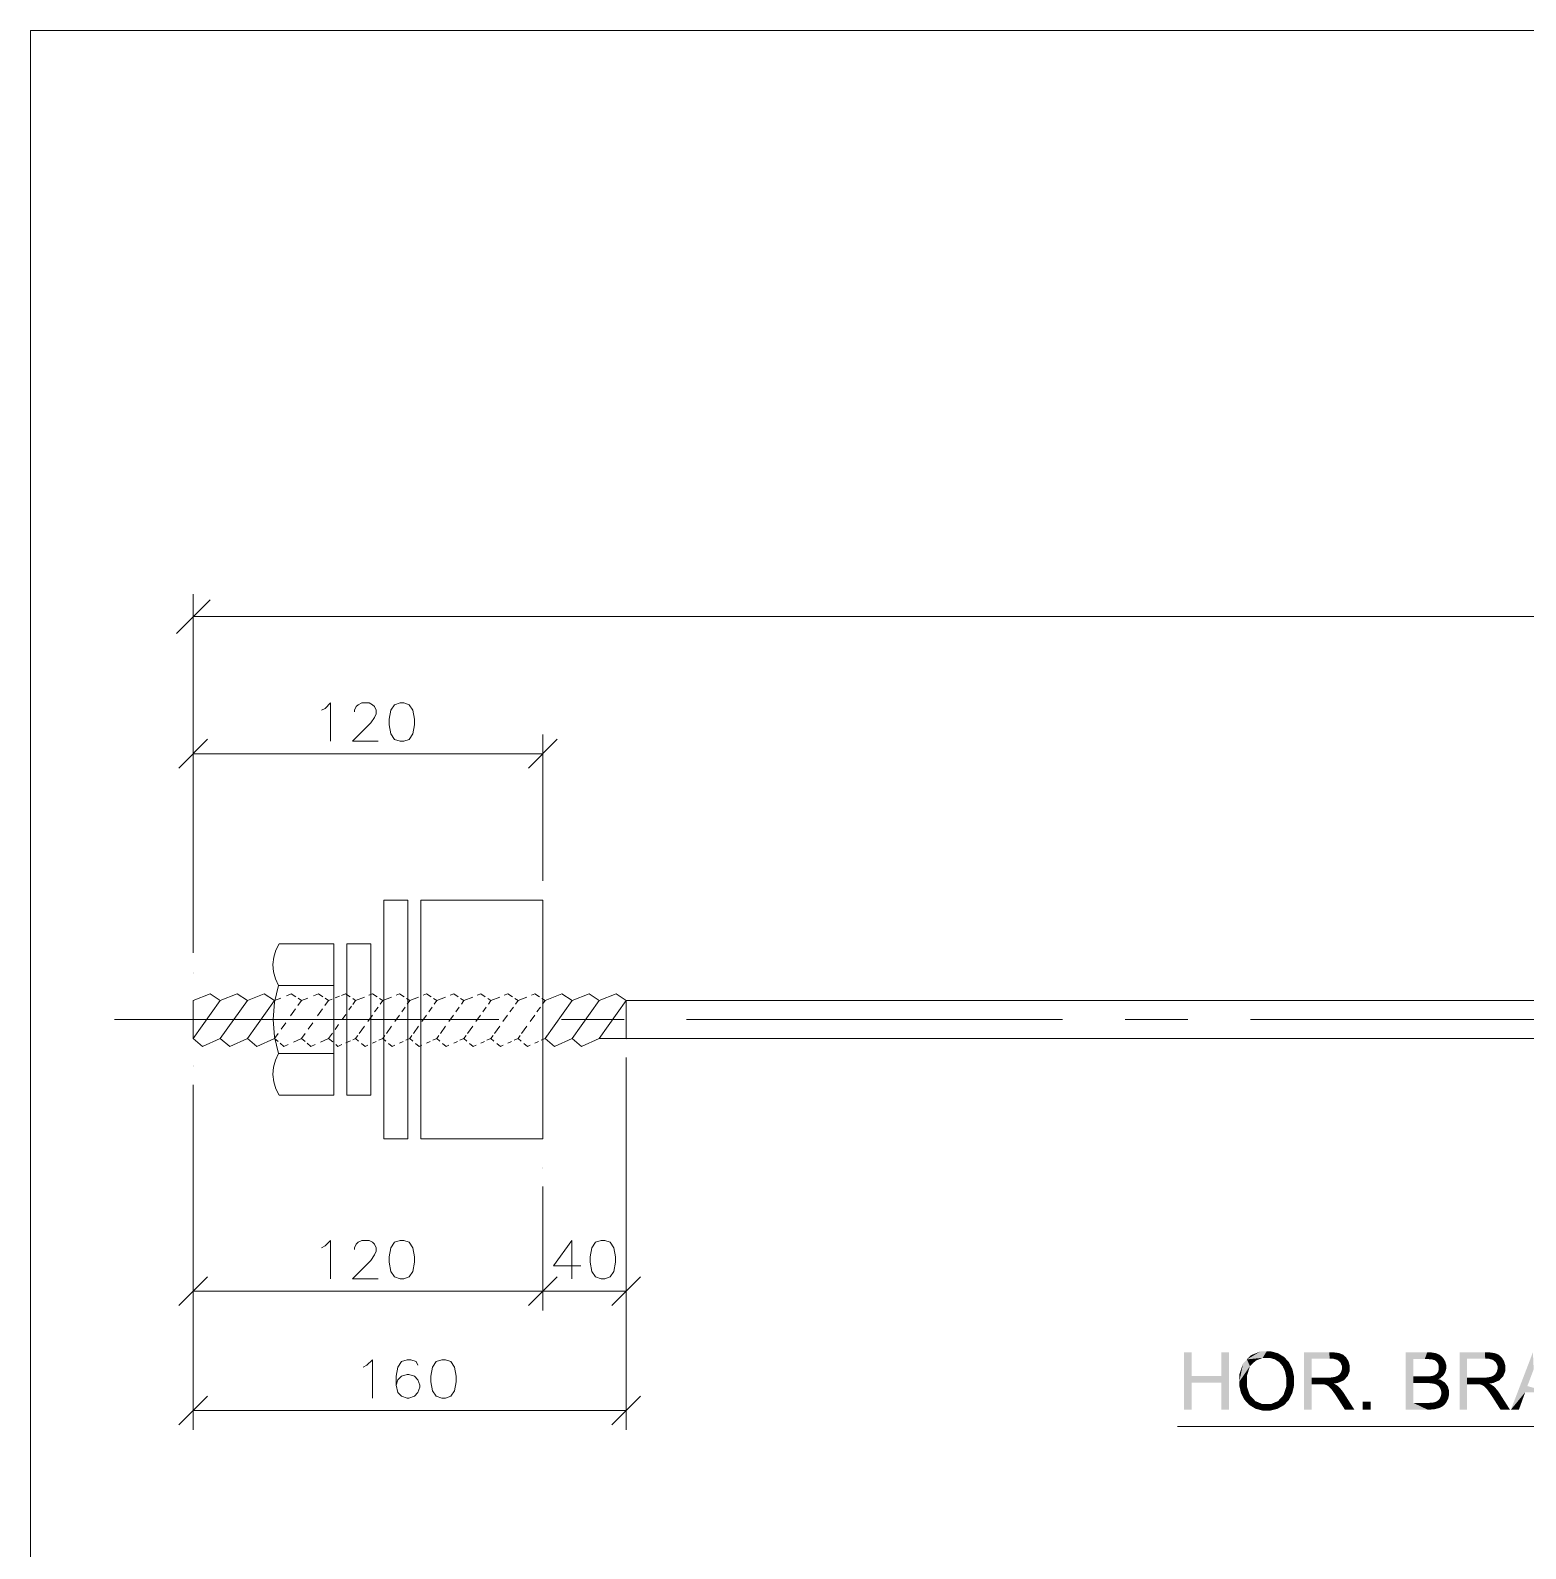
# Model space of a CAD drawing. Header units: millimetres. Extents: x 2 to 579, y 1 to 405.
# Drawn here: x 151.8 to 211.5, y 141.2 to 201.8 of the extents above; entities that cross this region are included whole.
import ezdxf

# ---------------------------------------------------------------- set-up
doc = ezdxf.new("R2010")
doc.units = ezdxf.units.MM
doc.linetypes.add('XKITLINE00', pattern=[0])
doc.layers.add('GraphicObject', color=6, linetype='Continuous', lineweight=0)
doc.layers.add('LinkedObject', color=7, linetype='Continuous', lineweight=0)

# ---------------------------------------------------------------- blocks, each defined once
blk = doc.blocks.new('*A3')
at = {"layer": 'GraphicObject', "color": 3, "linetype": 'XKITLINE00', "lineweight": 0}
for p, q in [((286.366, 201.808), (151.807, 201.808)), ((151.807, 201.808), (151.807, 62.856))]:
    blk.add_line(p, q, dxfattribs=at)
blk = doc.blocks.new('*A4')
at = {"layer": 'LinkedObject'}
for points in [[(198.149, 148.129), (197.848, 146.782), (197.848, 149.069)], [(198.149, 148.129), (197.848, 149.069), (198.149, 149.069)], [(199.641, 149.069), (199.339, 148.129), (199.339, 149.069)], [(199.339, 147.859), (199.339, 148.129), (199.641, 149.069)], [(199.339, 147.859), (199.641, 149.069), (199.641, 146.782)], [(200.903, 149.108), (200.356, 148.786), (200.508, 148.947)], [(201.145, 149.108), (200.356, 148.786), (200.903, 149.108)], [(200.985, 148.847), (200.356, 148.786), (201.145, 149.108)], [(200.985, 148.847), (201.145, 149.108), (201.146, 148.847)], [(201.145, 149.108), (201.259, 148.847), (201.146, 148.847)], [(201.588, 149.032), (201.145, 149.108), (201.303, 149.108)], [(201.715, 148.956), (201.145, 149.108), (201.588, 149.032)], [(201.463, 148.79), (201.145, 149.108), (201.715, 148.956)], [(201.259, 148.847), (201.145, 149.108), (201.463, 148.79)], [(202.934, 148.06), (202.632, 146.782), (202.632, 149.069)], [(202.632, 149.069), (202.934, 148.817), (202.934, 148.06)], [(203.656, 148.817), (202.632, 149.069), (203.644, 149.069)], [(202.934, 148.817), (202.632, 149.069), (203.656, 148.817)], [(203.644, 149.069), (203.783, 148.817), (203.656, 148.817)], [(204.029, 149.038), (203.644, 149.069), (203.797, 149.069)], [(204.108, 149.007), (203.644, 149.069), (204.029, 149.038)], [(203.969, 148.765), (203.644, 149.069), (204.108, 149.007)], [(203.783, 148.817), (203.644, 149.069), (203.969, 148.765)], [(206.693, 149.069), (206.995, 147.838), (206.693, 146.782)], [(206.995, 148.108), (206.995, 147.838), (206.693, 149.069)], [(206.693, 149.069), (206.995, 148.799), (206.995, 148.108)], [(207.453, 148.799), (206.693, 149.069), (207.552, 149.069)], [(206.995, 148.799), (206.693, 149.069), (207.453, 148.799)], [(207.453, 148.799), (207.552, 149.069), (207.577, 148.799)], [(207.552, 149.069), (207.751, 148.783), (207.577, 148.799)], [(207.683, 149.069), (207.751, 148.783), (207.552, 149.069)], [(207.893, 149.034), (207.751, 148.783), (207.683, 149.069)], [(207.751, 148.783), (207.893, 149.034), (207.802, 148.767)], [(207.802, 148.767), (207.893, 149.034), (207.853, 148.751)], [(207.853, 148.751), (207.893, 149.034), (207.972, 148.999)], [(209.143, 148.06), (208.841, 146.782), (208.841, 149.069)], [(208.841, 149.069), (209.143, 148.817), (209.143, 148.06)], [(209.865, 148.817), (208.841, 149.069), (209.853, 149.069)], [(209.143, 148.817), (208.841, 149.069), (209.865, 148.817)], [(209.853, 149.069), (209.992, 148.817), (209.865, 148.817)], [(210.238, 149.038), (209.853, 149.069), (210.006, 149.069)], [(210.317, 149.007), (209.853, 149.069), (210.238, 149.038)], [(210.178, 148.765), (209.853, 149.069), (210.317, 149.007)], [(209.992, 148.817), (209.853, 149.069), (210.178, 148.765)], [(211.769, 149.069), (211.799, 148.391), (210.891, 146.782)], [(200.356, 148.786), (200.05, 147.895), (200.203, 148.625)], [(200.477, 148.516), (200.05, 147.895), (200.356, 148.786)], [(200.203, 148.625), (200.05, 147.895), (200.05, 148.179)], [(200.361, 148.148), (200.05, 147.895), (200.477, 148.516)], [(200.709, 148.737), (200.356, 148.786), (200.985, 148.847)], [(200.356, 148.786), (200.709, 148.737), (200.593, 148.626)], [(200.477, 148.516), (200.356, 148.786), (200.593, 148.626)], [(201.463, 148.79), (201.715, 148.956), (201.554, 148.732)], [(201.715, 148.956), (201.645, 148.675), (201.554, 148.732)], [(201.645, 148.675), (201.715, 148.956), (201.784, 148.514)], [(202.036, 148.67), (201.715, 148.956), (201.842, 148.881)], [(202.103, 148.535), (201.715, 148.956), (202.036, 148.67)], [(201.784, 148.514), (201.715, 148.956), (202.103, 148.535)], [(201.784, 148.514), (202.103, 148.535), (201.831, 148.41)], [(202.103, 148.535), (201.878, 148.306), (201.831, 148.41)], [(201.878, 148.306), (202.103, 148.535), (201.925, 148.062)], [(201.925, 148.062), (202.103, 148.535), (202.236, 148.093)], [(202.236, 148.093), (202.103, 148.535), (202.17, 148.399)], [(204.108, 149.007), (204.028, 148.713), (203.969, 148.765)], [(204.187, 148.976), (204.028, 148.713), (204.108, 149.007)], [(204.028, 148.713), (204.187, 148.976), (204.087, 148.66)], [(204.087, 148.66), (204.187, 148.976), (204.362, 148.789)], [(204.362, 148.789), (204.146, 148.527), (204.087, 148.66)], [(204.115, 148.288), (204.457, 148.445), (204.3, 148.034)], [(204.146, 148.39), (204.457, 148.445), (204.115, 148.288)], [(204.409, 148.711), (204.146, 148.527), (204.362, 148.789)], [(204.457, 148.539), (204.146, 148.527), (204.409, 148.711)], [(204.457, 148.445), (204.146, 148.527), (204.457, 148.539)], [(204.146, 148.527), (204.457, 148.445), (204.146, 148.446)], [(204.457, 148.445), (204.146, 148.39), (204.146, 148.446)], [(204.362, 148.789), (204.187, 148.976), (204.314, 148.867)], [(204.3, 148.034), (204.457, 148.445), (204.378, 148.118)], [(204.378, 148.118), (204.457, 148.445), (204.457, 148.323)], [(207.972, 148.999), (207.931, 148.692), (207.853, 148.751)], [(208.052, 148.965), (207.931, 148.692), (207.972, 148.999)], [(208.176, 148.858), (207.931, 148.692), (208.052, 148.965)], [(208.221, 148.786), (207.931, 148.692), (208.176, 148.858)], [(207.931, 148.692), (208.221, 148.786), (207.958, 148.648)], [(208.221, 148.786), (207.986, 148.605), (207.958, 148.648)], [(207.984, 148.288), (208.31, 148.484), (208.231, 148.207)], [(208.013, 148.388), (208.31, 148.484), (207.984, 148.288)], [(207.986, 148.605), (208.221, 148.786), (208.013, 148.505)], [(208.013, 148.505), (208.221, 148.786), (208.31, 148.484)], [(208.31, 148.484), (208.013, 148.448), (208.013, 148.505)], [(208.013, 148.448), (208.31, 148.484), (208.013, 148.388)], [(208.31, 148.562), (208.221, 148.786), (208.265, 148.713)], [(208.31, 148.484), (208.221, 148.786), (208.31, 148.562)], [(208.231, 148.207), (208.31, 148.484), (208.271, 148.272)], [(208.271, 148.272), (208.31, 148.484), (208.31, 148.41)], [(210.317, 149.007), (210.237, 148.713), (210.178, 148.765)], [(210.396, 148.976), (210.237, 148.713), (210.317, 149.007)], [(210.237, 148.713), (210.396, 148.976), (210.296, 148.66)], [(210.296, 148.66), (210.396, 148.976), (210.571, 148.789)], [(210.571, 148.789), (210.355, 148.527), (210.296, 148.66)], [(210.324, 148.288), (210.666, 148.445), (210.509, 148.034)], [(210.355, 148.39), (210.666, 148.445), (210.324, 148.288)], [(210.618, 148.711), (210.355, 148.527), (210.571, 148.789)], [(210.666, 148.539), (210.355, 148.527), (210.618, 148.711)], [(210.666, 148.445), (210.355, 148.527), (210.666, 148.539)], [(210.355, 148.527), (210.666, 148.445), (210.355, 148.446)], [(210.666, 148.445), (210.355, 148.39), (210.355, 148.446)], [(210.571, 148.789), (210.396, 148.976), (210.523, 148.867)], [(210.509, 148.034), (210.666, 148.445), (210.587, 148.118)], [(210.587, 148.118), (210.666, 148.445), (210.666, 148.323)], [(198.149, 147.859), (197.848, 146.782), (198.149, 148.129)], [(197.848, 146.782), (198.149, 147.859), (198.149, 146.782)], [(198.149, 148.129), (199.339, 147.859), (198.149, 147.859)], [(199.339, 148.129), (199.339, 147.859), (198.149, 148.129)], [(199.339, 147.859), (199.641, 146.782), (199.339, 146.782)], [(200.05, 147.895), (200.361, 148.148), (200.361, 147.89)], [(200.05, 147.895), (200.361, 147.683), (200.05, 147.744)], [(200.361, 147.683), (200.05, 147.895), (200.361, 147.89)], [(201.815, 147.361), (202.236, 147.921), (202.096, 147.299)], [(201.925, 147.702), (202.236, 147.921), (201.815, 147.361)], [(201.925, 147.923), (202.236, 148.093), (202.236, 147.921)], [(201.925, 148.062), (202.236, 148.093), (201.925, 147.923)], [(202.236, 147.921), (201.925, 147.702), (201.925, 147.923)], [(202.096, 147.299), (202.236, 147.921), (202.166, 147.437)], [(202.166, 147.437), (202.236, 147.921), (202.236, 147.748)], [(202.934, 148.06), (202.934, 147.797), (202.632, 146.782)], [(203.284, 147.797), (202.934, 148.06), (203.583, 148.06)], [(202.934, 147.797), (202.934, 148.06), (203.284, 147.797)], [(203.284, 147.797), (203.583, 148.06), (203.343, 147.797)], [(203.343, 147.797), (203.583, 148.06), (203.427, 147.792)], [(203.427, 147.792), (203.583, 148.06), (203.452, 147.786)], [(203.452, 147.786), (203.583, 148.06), (203.487, 147.778)], [(203.487, 147.778), (203.583, 148.06), (203.556, 147.747)], [(203.556, 147.747), (203.583, 148.06), (203.687, 148.06)], [(203.556, 147.747), (203.687, 148.06), (203.59, 147.726)], [(203.687, 148.06), (203.814, 147.822), (203.59, 147.726)], [(203.59, 147.726), (203.814, 147.822), (203.624, 147.704)], [(203.814, 147.822), (203.701, 147.627), (203.624, 147.704)], [(203.849, 148.082), (203.814, 147.822), (203.687, 148.06)], [(203.874, 147.793), (203.701, 147.627), (203.814, 147.822)], [(203.814, 147.822), (203.849, 148.082), (203.978, 147.845)], [(203.907, 148.103), (204.3, 148.034), (203.849, 148.082)], [(204.221, 147.951), (203.849, 148.082), (204.3, 148.034)], [(203.978, 147.845), (203.849, 148.082), (204.221, 147.951)], [(203.966, 148.125), (204.3, 148.034), (203.907, 148.103)], [(204.3, 148.034), (203.966, 148.125), (204.055, 148.193)], [(204.085, 148.24), (204.3, 148.034), (204.055, 148.193)], [(204.115, 148.288), (204.3, 148.034), (204.085, 148.24)], [(206.693, 146.782), (206.995, 147.838), (206.995, 147.052)], [(207.525, 147.838), (206.995, 148.108), (207.491, 148.108)], [(206.995, 147.838), (206.995, 148.108), (207.525, 147.838)], [(207.635, 147.838), (207.491, 148.108), (207.592, 148.108)], [(207.525, 147.838), (207.491, 148.108), (207.635, 147.838)], [(207.736, 148.121), (207.991, 147.998), (207.592, 148.108)], [(207.592, 148.108), (207.991, 147.998), (207.635, 147.838)], [(207.635, 147.838), (207.991, 147.998), (207.802, 147.819)], [(207.78, 148.135), (208.071, 148.038), (207.736, 148.121)], [(207.991, 147.998), (207.736, 148.121), (208.071, 148.038)], [(207.838, 148.152), (208.071, 148.038), (207.78, 148.135)], [(207.991, 147.998), (207.861, 147.8), (207.802, 147.819)], [(207.925, 148.209), (208.071, 148.038), (207.838, 148.152)], [(207.861, 147.8), (207.991, 147.998), (207.919, 147.781)], [(207.919, 147.781), (207.991, 147.998), (208.01, 147.715)], [(208.231, 148.207), (207.925, 148.209), (207.984, 148.288)], [(208.191, 148.143), (207.925, 148.209), (208.231, 148.207)], [(208.071, 148.038), (207.925, 148.209), (208.191, 148.143)], [(208.253, 147.864), (207.991, 147.998), (208.095, 147.968)], [(208.01, 147.715), (207.991, 147.998), (208.253, 147.864)], [(208.01, 147.715), (208.253, 147.864), (208.043, 147.667)], [(208.043, 147.667), (208.253, 147.864), (208.076, 147.62)], [(208.076, 147.62), (208.253, 147.864), (208.309, 147.791)], [(209.143, 148.06), (209.143, 147.797), (208.841, 146.782)], [(209.493, 147.797), (209.143, 148.06), (209.792, 148.06)], [(209.143, 147.797), (209.143, 148.06), (209.493, 147.797)], [(209.493, 147.797), (209.792, 148.06), (209.552, 147.797)], [(209.552, 147.797), (209.792, 148.06), (209.636, 147.792)], [(209.636, 147.792), (209.792, 148.06), (209.661, 147.786)], [(209.661, 147.786), (209.792, 148.06), (209.696, 147.778)], [(209.696, 147.778), (209.792, 148.06), (209.765, 147.747)], [(209.765, 147.747), (209.792, 148.06), (209.896, 148.06)], [(209.765, 147.747), (209.896, 148.06), (209.799, 147.726)], [(209.896, 148.06), (210.023, 147.822), (209.799, 147.726)], [(209.799, 147.726), (210.023, 147.822), (209.833, 147.704)], [(210.023, 147.822), (209.91, 147.627), (209.833, 147.704)], [(210.058, 148.082), (210.023, 147.822), (209.896, 148.06)], [(210.083, 147.793), (209.91, 147.627), (210.023, 147.822)], [(210.023, 147.822), (210.058, 148.082), (210.187, 147.845)], [(210.116, 148.103), (210.509, 148.034), (210.058, 148.082)], [(210.43, 147.951), (210.058, 148.082), (210.509, 148.034)], [(210.187, 147.845), (210.058, 148.082), (210.43, 147.951)], [(210.175, 148.125), (210.509, 148.034), (210.116, 148.103)], [(210.509, 148.034), (210.175, 148.125), (210.264, 148.193)], [(210.294, 148.24), (210.509, 148.034), (210.264, 148.193)], [(210.324, 148.288), (210.509, 148.034), (210.294, 148.24)], [(210.891, 146.782), (211.799, 148.391), (211.547, 147.722)], [(200.05, 147.744), (200.361, 147.683), (200.115, 147.459)], [(200.115, 147.459), (200.361, 147.683), (200.181, 147.324)], [(200.181, 147.324), (200.361, 147.683), (200.472, 147.358)], [(200.472, 147.358), (200.439, 146.977), (200.181, 147.324)], [(200.181, 147.324), (200.439, 146.977), (200.246, 147.189)], [(200.583, 147.239), (200.439, 146.977), (200.472, 147.358)], [(200.439, 146.977), (200.583, 147.239), (200.566, 146.899)], [(200.566, 146.899), (200.583, 147.239), (200.695, 147.12)], [(201.704, 147.241), (201.827, 146.954), (201.594, 147.121)], [(202.096, 147.299), (201.704, 147.241), (201.815, 147.361)], [(202.026, 147.162), (201.704, 147.241), (202.096, 147.299)], [(201.827, 146.954), (201.704, 147.241), (202.026, 147.162)], [(202.632, 146.782), (202.934, 147.797), (202.934, 146.782)], [(203.701, 147.627), (203.874, 147.793), (203.744, 147.573)], [(203.744, 147.573), (203.874, 147.793), (203.786, 147.518)], [(203.786, 147.518), (203.874, 147.793), (203.996, 147.709)], [(203.996, 147.709), (203.895, 147.361), (203.786, 147.518)], [(203.996, 147.709), (203.874, 147.793), (203.965, 147.737)], [(204.062, 147.648), (203.895, 147.361), (203.996, 147.709)], [(204.187, 147.496), (203.895, 147.361), (204.062, 147.648)], [(203.895, 147.361), (204.187, 147.496), (203.962, 147.258)], [(203.962, 147.258), (204.187, 147.496), (204.246, 147.404)], [(203.962, 147.258), (204.246, 147.404), (204.264, 146.782)], [(204.264, 146.782), (204.246, 147.404), (204.642, 146.782)], [(208.041, 147.21), (208.352, 147.146), (207.983, 147.147)], [(208.064, 147.252), (208.352, 147.146), (208.041, 147.21)], [(208.352, 147.146), (208.064, 147.252), (208.086, 147.294)], [(208.309, 147.791), (208.109, 147.509), (208.076, 147.62)], [(208.086, 147.294), (208.42, 147.445), (208.352, 147.146)], [(208.109, 147.39), (208.42, 147.445), (208.086, 147.294)], [(208.365, 147.718), (208.109, 147.509), (208.309, 147.791)], [(208.42, 147.545), (208.109, 147.509), (208.365, 147.718)], [(208.42, 147.445), (208.109, 147.509), (208.42, 147.545)], [(208.109, 147.509), (208.42, 147.445), (208.109, 147.445)], [(208.42, 147.445), (208.109, 147.39), (208.109, 147.445)], [(208.352, 147.146), (208.42, 147.445), (208.386, 147.215)], [(208.386, 147.215), (208.42, 147.445), (208.42, 147.364)], [(208.841, 146.782), (209.143, 147.797), (209.143, 146.782)], [(209.91, 147.627), (210.083, 147.793), (209.953, 147.573)], [(209.953, 147.573), (210.083, 147.793), (209.995, 147.518)], [(209.995, 147.518), (210.083, 147.793), (210.205, 147.709)], [(210.205, 147.709), (210.104, 147.361), (209.995, 147.518)], [(210.205, 147.709), (210.083, 147.793), (210.174, 147.737)], [(210.271, 147.648), (210.104, 147.361), (210.205, 147.709)], [(210.396, 147.496), (210.104, 147.361), (210.271, 147.648)], [(210.104, 147.361), (210.396, 147.496), (210.171, 147.258)], [(210.171, 147.258), (210.396, 147.496), (210.455, 147.404)], [(210.171, 147.258), (210.455, 147.404), (210.473, 146.782)], [(210.473, 146.782), (210.455, 147.404), (210.851, 146.782)], [(211.461, 147.475), (210.891, 146.782), (211.547, 147.722)], [(210.891, 146.782), (211.461, 147.475), (211.21, 146.782)], [(211.547, 147.722), (212.418, 147.475), (211.461, 147.475)], [(200.695, 147.12), (201.143, 146.743), (200.566, 146.899)], [(200.566, 146.899), (201.143, 146.743), (200.693, 146.821)], [(200.693, 146.821), (201.143, 146.743), (200.982, 146.743)], [(200.974, 147.001), (201.143, 146.743), (200.695, 147.12)], [(201.143, 146.743), (200.974, 147.001), (201.142, 147.001)], [(201.312, 147.001), (201.143, 146.743), (201.142, 147.001)], [(201.143, 146.743), (201.312, 147.001), (201.292, 146.743)], [(201.292, 146.743), (201.312, 147.001), (201.57, 146.813)], [(201.698, 146.884), (201.312, 147.001), (201.594, 147.121)], [(201.57, 146.813), (201.312, 147.001), (201.698, 146.884)], [(201.594, 147.121), (201.827, 146.954), (201.698, 146.884)], [(205.296, 147.102), (204.976, 146.782), (204.976, 147.102)], [(205.296, 146.782), (204.976, 146.782), (205.296, 147.102)], [(206.995, 147.052), (207.565, 146.782), (206.693, 146.782)], [(207.566, 147.052), (207.565, 146.782), (206.995, 147.052)], [(207.566, 147.052), (207.675, 146.782), (207.565, 146.782)], [(207.64, 147.052), (207.675, 146.782), (207.566, 147.052)], [(207.743, 147.057), (207.859, 146.801), (207.64, 147.052)], [(207.64, 147.052), (207.859, 146.801), (207.675, 146.782)], [(207.773, 147.063), (207.859, 146.801), (207.743, 147.057)], [(207.934, 146.82), (207.773, 147.063), (207.825, 147.072)], [(207.859, 146.801), (207.773, 147.063), (207.934, 146.82)], [(207.913, 147.103), (208.185, 146.933), (207.825, 147.072)], [(207.825, 147.072), (208.185, 146.933), (207.934, 146.82)], [(207.948, 147.125), (208.185, 146.933), (207.913, 147.103)], [(207.934, 146.82), (208.185, 146.933), (208.01, 146.839)], [(208.185, 146.933), (207.948, 147.125), (207.983, 147.147)], [(207.983, 147.147), (208.352, 147.146), (208.185, 146.933)], [(208.01, 146.839), (208.185, 146.933), (208.135, 146.896)], [(208.185, 146.933), (208.352, 147.146), (208.235, 146.97)], [(208.235, 146.97), (208.352, 147.146), (208.318, 147.077)]]:
    blk.add_hatch(color=7, dxfattribs=at).paths.add_polyline_path(points, flags=17)
at = {"layer": 'LinkedObject', "color": 1, "linetype": 'XKITLINE00', "lineweight": 0}
for p, q in [((158.308, 165.083), (158.308, 179.32)), ((158.983, 179.095), (157.633, 177.745)), ((280.783, 178.42), (158.308, 178.42)), ((158.881, 173.524), (157.734, 172.377)), ((158.308, 165), (158.308, 173.716)), ((171.687, 172.377), (172.835, 173.524)), ((172.261, 167.876), (172.261, 173.716)), ((172.261, 172.951), (158.308, 172.951)), ((175.588, 160.824), (175.588, 145.979)), ((175.588, 160.781), (175.588, 150.742)), ((158.308, 159.744), (158.308, 150.742)), ((158.308, 159.692), (158.308, 145.979)), ((172.261, 155.685), (172.261, 150.742)), ((172.261, 155.633), (172.261, 150.742)), ((158.881, 152.081), (157.734, 150.933)), ((171.687, 150.933), (172.835, 152.081)), ((172.835, 152.081), (171.687, 150.933)), ((175.014, 150.933), (176.161, 152.081)), ((172.261, 151.507), (158.308, 151.507)), ((175.588, 151.507), (172.261, 151.507)), ((158.881, 147.317), (157.734, 146.17)), ((175.014, 146.17), (176.161, 147.317)), ((158.308, 146.744), (175.588, 146.744))]:
    blk.add_line(p, q, dxfattribs=at)
at = {"layer": 'LinkedObject', "color": 7, "linetype": 'XKITLINE00', "lineweight": 0}
for p, q in [((158.308, 178.42), (158.308, 178.42)), ((163.426, 174.687), (163.572, 174.759)), ((163.572, 174.759), (163.791, 174.978)), ((163.791, 174.978), (163.791, 173.448)), ((164.738, 174.687), (164.811, 174.832)), ((164.738, 174.614), (164.738, 174.687)), ((164.811, 174.832), (164.884, 174.905)), ((164.884, 174.905), (165.029, 174.978)), ((165.029, 174.978), (165.321, 174.978)), ((165.321, 174.978), (165.466, 174.905)), ((165.466, 174.905), (165.539, 174.832)), ((165.539, 174.832), (165.612, 174.687)), ((165.612, 174.541), (165.539, 174.395)), ((165.612, 174.687), (165.612, 174.541)), ((166.195, 174.687), (166.122, 174.322)), ((166.341, 174.905), (166.195, 174.687)), ((166.559, 174.978), (166.341, 174.905)), ((166.705, 174.978), (166.559, 174.978)), ((166.924, 174.905), (166.705, 174.978)), ((167.069, 174.687), (166.924, 174.905)), ((167.142, 174.322), (167.069, 174.687)), ((165.394, 174.177), (164.665, 173.448)), ((165.539, 174.395), (165.394, 174.177)), ((166.122, 174.322), (166.122, 174.104)), ((166.122, 174.104), (166.195, 173.739)), ((167.069, 173.739), (167.142, 174.104)), ((167.142, 174.104), (167.142, 174.322)), ((164.665, 173.448), (165.685, 173.448)), ((166.195, 173.739), (166.341, 173.521)), ((166.341, 173.521), (166.559, 173.448)), ((166.559, 173.448), (166.705, 173.448)), ((166.705, 173.448), (166.924, 173.521)), ((166.924, 173.521), (167.069, 173.739)), ((158.308, 172.951), (158.308, 172.951)), ((172.261, 167.111), (172.261, 167.111)), ((158.308, 164.235), (158.308, 164.235)), ((158.308, 164.183), (158.308, 164.183)), ((158.308, 163.103), (158.981, 163.372)), ((158.308, 161.589), (159.388, 163.103)), ((158.308, 163.103), (158.308, 161.589)), ((158.981, 163.372), (159.388, 163.103)), ((159.388, 163.103), (160.061, 163.372)), ((159.388, 161.589), (160.468, 163.103)), ((160.061, 163.372), (160.468, 163.103)), ((160.468, 163.103), (161.141, 163.372)), ((160.468, 161.589), (161.548, 163.103)), ((161.141, 163.372), (161.548, 163.103)), ((161.548, 163.103), (161.797, 163.203)), ((162.028, 163.295), (162.221, 163.372)), ((162.221, 163.372), (162.405, 163.251)), ((162.481, 162.898), (162.628, 163.103)), ((162.49, 163.194), (162.628, 163.103)), ((162.628, 163.103), (162.877, 163.203)), ((163.108, 163.295), (163.301, 163.372)), ((163.301, 163.372), (163.485, 163.251)), ((163.561, 162.898), (163.708, 163.103)), ((163.57, 163.194), (163.708, 163.103)), ((163.708, 163.103), (163.854, 163.162)), ((163.977, 163.211), (164.149, 163.279)), ((164.218, 163.307), (164.381, 163.372)), ((164.381, 163.372), (164.564, 163.251)), ((164.673, 163.179), (164.788, 163.103)), ((164.673, 162.942), (164.788, 163.103)), ((164.788, 163.103), (165.138, 163.243)), ((165.32, 163.316), (165.461, 163.372)), ((165.461, 163.372), (165.642, 163.253)), ((165.737, 163.189), (165.868, 163.103)), ((165.767, 162.963), (165.868, 163.103)), ((165.868, 163.103), (166.218, 163.243)), ((166.4, 163.316), (166.541, 163.372)), ((166.541, 163.372), (166.722, 163.253)), ((166.817, 163.189), (166.948, 163.103)), ((166.847, 162.963), (166.948, 163.103)), ((166.948, 163.103), (167.298, 163.243)), ((167.48, 163.316), (167.621, 163.372)), ((167.621, 163.372), (167.802, 163.253)), ((167.897, 163.189), (168.028, 163.103)), ((167.927, 162.963), (168.028, 163.103)), ((168.028, 163.103), (168.378, 163.243)), ((168.56, 163.316), (168.701, 163.372)), ((168.701, 163.372), (168.882, 163.253)), ((168.977, 163.189), (169.108, 163.103)), ((169.007, 162.963), (169.108, 163.103)), ((169.108, 163.103), (169.458, 163.243)), ((169.64, 163.316), (169.781, 163.372)), ((169.781, 163.372), (169.962, 163.253)), ((170.057, 163.189), (170.188, 163.103)), ((170.087, 162.963), (170.188, 163.103)), ((170.188, 163.103), (170.538, 163.243)), ((170.72, 163.316), (170.861, 163.372)), ((170.861, 163.372), (171.042, 163.253)), ((171.137, 163.189), (171.268, 163.103)), ((171.167, 162.963), (171.268, 163.103)), ((171.268, 163.103), (171.618, 163.243)), ((171.8, 163.316), (171.941, 163.372)), ((171.941, 163.372), (172.122, 163.253)), ((172.217, 163.189), (172.348, 163.103)), ((172.247, 162.963), (172.348, 163.103)), ((172.348, 163.103), (173.021, 163.372)), ((172.348, 161.589), (173.428, 163.103)), ((173.021, 163.372), (173.428, 163.103)), ((173.428, 163.103), (174.101, 163.372)), ((173.428, 161.589), (174.508, 163.103)), ((174.101, 163.372), (174.508, 163.103)), ((174.508, 163.103), (175.181, 163.372)), ((174.508, 161.589), (175.588, 163.103)), ((175.181, 163.372), (175.588, 163.103)), ((175.588, 163.103), (263.503, 163.103)), ((175.588, 163.103), (175.588, 161.589)), ((162.191, 162.491), (162.391, 162.771)), ((163.271, 162.491), (163.471, 162.771)), ((164.248, 162.346), (164.394, 162.552)), ((164.518, 162.726), (164.623, 162.873)), ((165.268, 162.263), (165.454, 162.523)), ((165.545, 162.65), (165.681, 162.841)), ((166.348, 162.263), (166.534, 162.523)), ((166.625, 162.65), (166.761, 162.841)), ((167.428, 162.263), (167.614, 162.523)), ((167.705, 162.65), (167.841, 162.841)), ((168.508, 162.263), (168.694, 162.523)), ((168.785, 162.65), (168.921, 162.841)), ((169.588, 162.263), (169.774, 162.523)), ((169.865, 162.65), (170.001, 162.841)), ((170.668, 162.263), (170.854, 162.523)), ((170.945, 162.65), (171.081, 162.841)), ((171.748, 162.263), (171.934, 162.523)), ((172.025, 162.65), (172.161, 162.841)), ((161.548, 161.589), (161.693, 161.793)), ((161.811, 161.958), (161.997, 162.219)), ((162.628, 161.589), (162.773, 161.793)), ((162.891, 161.958), (163.077, 162.219)), ((163.708, 161.589), (163.859, 161.801)), ((163.966, 161.951), (164.105, 162.146)), ((164.933, 161.793), (165.138, 162.081)), ((166.013, 161.793), (166.218, 162.081)), ((167.093, 161.793), (167.298, 162.081)), ((168.173, 161.793), (168.378, 162.081)), ((169.253, 161.793), (169.458, 162.081)), ((170.333, 161.793), (170.538, 162.081)), ((171.413, 161.793), (171.618, 162.081)), ((158.682, 161.274), (158.308, 161.589)), ((159.388, 161.589), (158.682, 161.274)), ((159.762, 161.274), (159.388, 161.589)), ((160.468, 161.589), (159.762, 161.274)), ((160.842, 161.274), (160.468, 161.589)), ((161.548, 161.589), (160.842, 161.274)), ((161.69, 161.469), (161.548, 161.589)), ((161.922, 161.274), (161.776, 161.397)), ((162.089, 161.348), (161.922, 161.274)), ((162.628, 161.589), (162.307, 161.446)), ((162.77, 161.469), (162.628, 161.589)), ((163.002, 161.274), (162.856, 161.397)), ((163.169, 161.348), (163.002, 161.274)), ((163.708, 161.589), (163.387, 161.446)), ((163.871, 161.451), (163.708, 161.589)), ((164.082, 161.274), (163.993, 161.348)), ((164.241, 161.345), (164.082, 161.274)), ((164.581, 161.497), (164.393, 161.413)), ((164.788, 161.589), (164.673, 161.538)), ((164.788, 161.589), (164.873, 161.709)), ((164.907, 161.488), (164.788, 161.589)), ((165.162, 161.274), (165.017, 161.395)), ((165.273, 161.323), (165.162, 161.274)), ((165.608, 161.473), (165.462, 161.408)), ((165.868, 161.589), (165.708, 161.518)), ((165.868, 161.589), (165.953, 161.709)), ((165.987, 161.488), (165.868, 161.589)), ((166.242, 161.274), (166.097, 161.395)), ((166.353, 161.323), (166.242, 161.274)), ((166.688, 161.473), (166.542, 161.408)), ((166.948, 161.589), (166.788, 161.518)), ((166.948, 161.589), (167.033, 161.709)), ((167.067, 161.488), (166.948, 161.589)), ((167.322, 161.274), (167.177, 161.395)), ((167.433, 161.323), (167.322, 161.274)), ((167.768, 161.473), (167.622, 161.408)), ((168.028, 161.589), (167.868, 161.518)), ((168.028, 161.589), (168.113, 161.709)), ((168.147, 161.488), (168.028, 161.589)), ((168.402, 161.274), (168.257, 161.395)), ((168.513, 161.323), (168.402, 161.274)), ((168.848, 161.473), (168.702, 161.408)), ((169.108, 161.589), (168.948, 161.518)), ((169.108, 161.589), (169.193, 161.709)), ((169.227, 161.488), (169.108, 161.589)), ((169.482, 161.274), (169.337, 161.395)), ((169.593, 161.323), (169.482, 161.274)), ((169.928, 161.473), (169.782, 161.408)), ((170.188, 161.589), (170.028, 161.518)), ((170.188, 161.589), (170.273, 161.709)), ((170.307, 161.488), (170.188, 161.589)), ((170.562, 161.274), (170.417, 161.395)), ((170.673, 161.323), (170.562, 161.274)), ((171.008, 161.473), (170.862, 161.408)), ((171.268, 161.589), (171.108, 161.518)), ((171.268, 161.589), (171.353, 161.709)), ((171.387, 161.488), (171.268, 161.589)), ((171.642, 161.274), (171.497, 161.395)), ((171.753, 161.323), (171.642, 161.274)), ((172.088, 161.473), (171.942, 161.408)), ((172.348, 161.589), (172.188, 161.518)), ((172.348, 161.589), (172.433, 161.709)), ((172.722, 161.274), (172.348, 161.589)), ((173.428, 161.589), (172.722, 161.274)), ((173.802, 161.274), (173.428, 161.589)), ((174.508, 161.589), (173.802, 161.274)), ((263.503, 161.589), (174.508, 161.589)), ((175.588, 161.589), (175.588, 161.589)), ((175.588, 161.546), (175.588, 161.546)), ((158.308, 160.509), (158.308, 160.509)), ((158.308, 160.457), (158.308, 160.457)), ((172.261, 156.45), (172.261, 156.45)), ((172.261, 156.398), (172.261, 156.398)), ((163.426, 153.243), (163.572, 153.316)), ((163.572, 153.316), (163.791, 153.534)), ((163.791, 153.534), (163.791, 152.004)), ((164.738, 153.243), (164.811, 153.388)), ((164.811, 153.388), (164.884, 153.461)), ((164.884, 153.461), (165.029, 153.534)), ((165.029, 153.534), (165.321, 153.534)), ((165.321, 153.534), (165.466, 153.461)), ((165.466, 153.461), (165.539, 153.388)), ((165.539, 153.388), (165.612, 153.243)), ((166.341, 153.461), (166.195, 153.243)), ((166.559, 153.534), (166.341, 153.461)), ((166.705, 153.534), (166.559, 153.534)), ((166.924, 153.461), (166.705, 153.534)), ((167.069, 153.243), (166.924, 153.461)), ((173.414, 153.534), (172.686, 152.514)), ((173.414, 152.004), (173.414, 153.534)), ((174.361, 153.461), (174.216, 153.243)), ((174.58, 153.534), (174.361, 153.461)), ((174.726, 153.534), (174.58, 153.534)), ((174.944, 153.461), (174.726, 153.534)), ((175.09, 153.243), (174.944, 153.461)), ((165.394, 152.733), (164.665, 152.004)), ((164.738, 153.17), (164.738, 153.243)), ((165.539, 152.951), (165.394, 152.733)), ((165.612, 153.097), (165.539, 152.951)), ((165.612, 153.243), (165.612, 153.097)), ((166.195, 153.243), (166.122, 152.878)), ((166.122, 152.878), (166.122, 152.66)), ((166.122, 152.66), (166.195, 152.296)), ((167.142, 152.878), (167.069, 153.243)), ((167.069, 152.296), (167.142, 152.66)), ((167.142, 152.66), (167.142, 152.878)), ((174.216, 153.243), (174.143, 152.878)), ((174.143, 152.878), (174.143, 152.66)), ((174.143, 152.66), (174.216, 152.296)), ((175.163, 152.878), (175.09, 153.243)), ((175.09, 152.296), (175.163, 152.66)), ((175.163, 152.66), (175.163, 152.878)), ((166.195, 152.296), (166.341, 152.077)), ((166.341, 152.077), (166.559, 152.004)), ((166.705, 152.004), (166.924, 152.077)), ((166.924, 152.077), (167.069, 152.296)), ((172.686, 152.514), (173.779, 152.514)), ((174.216, 152.296), (174.361, 152.077)), ((174.361, 152.077), (174.58, 152.004)), ((174.726, 152.004), (174.944, 152.077)), ((174.944, 152.077), (175.09, 152.296)), ((158.308, 151.507), (158.308, 151.507)), ((164.665, 152.004), (165.685, 152.004)), ((166.559, 152.004), (166.705, 152.004)), ((172.261, 151.507), (172.261, 151.507)), ((174.58, 152.004), (174.726, 152.004)), ((165.09, 148.479), (165.235, 148.552)), ((165.235, 148.552), (165.454, 148.771)), ((165.454, 148.771), (165.454, 147.241)), ((166.474, 148.479), (166.401, 148.115)), ((166.62, 148.698), (166.474, 148.479)), ((166.838, 148.771), (166.62, 148.698)), ((166.984, 148.771), (166.838, 148.771)), ((167.203, 148.698), (166.984, 148.771)), ((167.275, 148.552), (167.203, 148.698)), ((167.858, 148.479), (167.785, 148.115)), ((168.004, 148.698), (167.858, 148.479)), ((168.223, 148.771), (168.004, 148.698)), ((168.368, 148.771), (168.223, 148.771)), ((168.587, 148.698), (168.368, 148.771)), ((168.733, 148.479), (168.587, 148.698)), ((168.805, 148.115), (168.733, 148.479)), ((166.401, 148.115), (166.401, 147.751)), ((166.474, 147.969), (166.401, 147.751)), ((166.62, 148.115), (166.474, 147.969)), ((166.838, 148.188), (166.62, 148.115)), ((166.911, 148.188), (166.838, 148.188)), ((167.13, 148.115), (166.911, 148.188)), ((167.275, 147.969), (167.13, 148.115)), ((167.348, 147.751), (167.275, 147.969)), ((167.785, 148.115), (167.785, 147.897)), ((167.785, 147.897), (167.858, 147.532)), ((168.733, 147.532), (168.805, 147.897)), ((168.805, 147.897), (168.805, 148.115)), ((166.401, 147.751), (166.474, 147.459)), ((166.474, 147.459), (166.62, 147.314)), ((166.62, 147.314), (166.838, 147.241)), ((166.838, 147.241), (166.911, 147.241)), ((166.911, 147.241), (167.13, 147.314)), ((167.13, 147.314), (167.275, 147.459)), ((167.275, 147.459), (167.348, 147.678)), ((167.348, 147.678), (167.348, 147.751)), ((167.858, 147.532), (168.004, 147.314)), ((168.004, 147.314), (168.223, 147.241)), ((168.223, 147.241), (168.368, 147.241)), ((168.368, 147.241), (168.587, 147.314)), ((168.587, 147.314), (168.733, 147.532)), ((175.588, 146.744), (175.588, 146.744)), ((197.591, 146.105), (199.897, 146.105)), ((199.897, 146.105), (202.38, 146.105)), ((202.38, 146.105), (204.686, 146.105)), ((204.686, 146.105), (205.573, 146.105)), ((205.573, 146.105), (206.46, 146.105)), ((206.46, 146.105), (208.589, 146.105)), ((208.589, 146.105), (210.895, 146.105)), ((210.895, 146.105), (213.024, 146.105))]:
    blk.add_line(p, q, dxfattribs=at)
at = {"layer": 'LinkedObject', "color": 6, "linetype": 'XKITLINE00', "lineweight": 0}
for p, q in [((165.918, 167.111), (166.877, 167.111)), ((165.918, 157.581), (165.918, 167.111)), ((166.877, 157.581), (166.877, 167.111)), ((167.395, 167.111), (172.261, 167.111)), ((167.395, 157.581), (167.395, 167.111)), ((172.261, 157.581), (172.261, 167.111)), ((161.73, 165.371), (161.599, 165.111)), ((163.922, 165.371), (161.73, 165.371)), ((163.922, 165.371), (163.922, 162.346)), ((164.44, 159.321), (164.44, 165.371)), ((164.44, 165.371), (165.399, 165.371)), ((165.399, 159.321), (165.399, 165.371)), ((161.518, 164.831), (161.489, 164.542)), ((161.599, 165.111), (161.518, 164.831)), ((161.489, 164.542), (161.512, 164.252)), ((161.512, 164.252), (161.588, 163.971)), ((161.713, 163.708), (161.546, 163.036)), ((161.588, 163.971), (161.713, 163.708)), ((161.713, 163.708), (163.922, 163.708)), ((161.546, 163.036), (161.49, 162.346)), ((155.171, 162.346), (170.497, 162.346)), ((161.49, 162.346), (161.546, 161.656)), ((163.922, 159.321), (163.922, 162.346)), ((172.997, 162.346), (175.497, 162.346)), ((177.997, 162.346), (192.997, 162.346)), ((195.497, 162.346), (197.997, 162.346)), ((200.497, 162.346), (215.497, 162.346)), ((161.546, 161.656), (161.713, 160.984)), ((161.588, 160.721), (161.512, 160.44)), ((161.713, 160.984), (161.588, 160.721)), ((161.713, 160.984), (163.922, 160.984)), ((161.512, 160.44), (161.489, 160.15)), ((161.489, 160.15), (161.518, 159.861)), ((161.518, 159.861), (161.599, 159.581)), ((161.599, 159.581), (161.73, 159.321)), ((163.922, 159.321), (161.73, 159.321)), ((164.44, 159.321), (165.399, 159.321)), ((165.918, 157.581), (166.877, 157.581)), ((167.395, 157.581), (172.261, 157.581))]:
    blk.add_line(p, q, dxfattribs=at)

msp = doc.modelspace()

# ---------------------------------------------------------------- block references
at = {"lineweight": 0}
for name in ['*A3', '*A4']:
    msp.add_blockref(name, (0, 0), dxfattribs=at)

doc.saveas('drawing.dxf')
